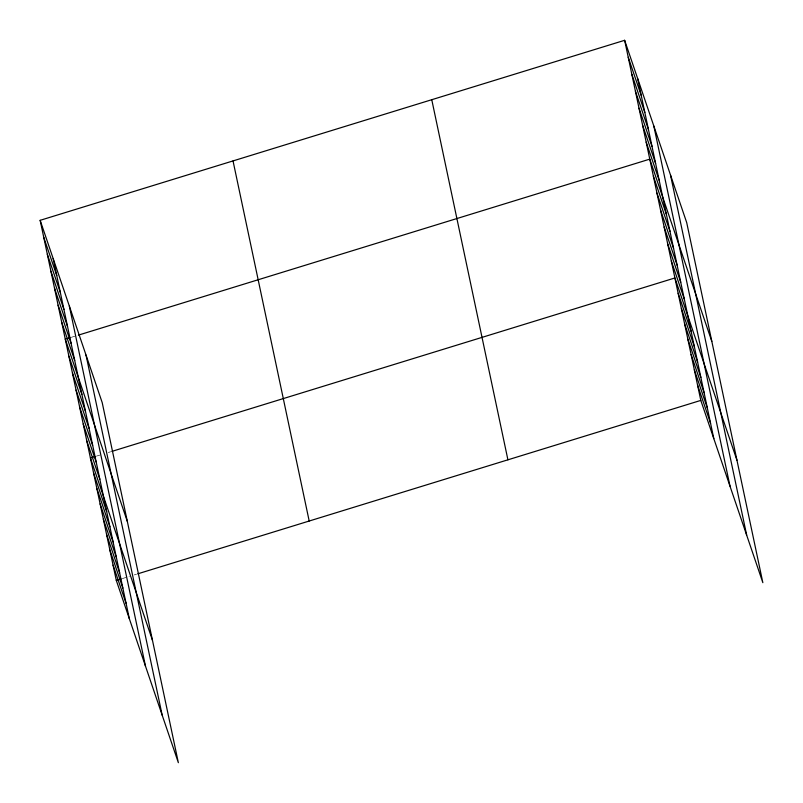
<?xml version="1.0" encoding="UTF-8"?>
<svg xmlns="http://www.w3.org/2000/svg" width="803" height="803" viewBox="0 0 803 803"><rect width="100%" height="100%" fill="white"/><g stroke="black" fill="none" stroke-linecap="round" stroke-linejoin="round"><path stroke-width="0.6" stroke-dasharray="4.01 3.01" d="M71.236 337.33L74.809 336.226M96.37 456.164L99.943 455.06M108.275 452.501L110.653 451.768M122.267 578.602L129.403 576.403M134.171 574.938L136.55 574.195"/><path stroke-width="1.2" d="M40.15 220.323L102.202 402.594L178.356 762.699L116.305 580.439L40.15 220.323L624.644 40.301L686.695 222.561L762.85 582.677L700.798 400.406L624.644 40.301M70.042 337.692L65.284 339.157L127.336 521.428M78.383 335.132L649.778 159.135L711.819 341.405M95.176 456.536L90.418 458.001L152.46 640.262M111.848 451.396L674.911 277.968L736.953 460.239M116.305 580.439L121.072 578.963M137.745 573.834L700.798 400.406M628.237 57.274L641.246 95.497M631.82 74.257L644.829 112.47M635.414 91.231L648.422 129.444M639.007 108.204L652.016 146.427M642.591 125.178L655.609 163.4M646.184 142.161L659.193 180.374M653.361 176.108L666.38 214.331M656.954 193.091L669.963 231.304M660.548 210.065L673.556 248.278M664.141 227.038L677.15 265.261M667.725 244.022L680.733 282.234M671.318 260.995L684.327 299.208M678.144 293.276L691.152 331.488M681.386 308.583L694.394 346.796M684.618 323.88L697.626 362.103M687.85 339.187L700.868 377.41M691.092 354.494L704.101 392.707M694.324 369.802L707.343 408.014M697.566 385.099L710.575 423.322M43.743 237.307L56.752 275.519M47.327 254.28L60.345 292.493M50.92 271.253L63.929 309.476M54.514 288.237L67.522 326.45M58.097 305.21L71.116 343.423M61.69 322.184L74.699 360.406M68.877 356.141L81.886 394.353M72.461 373.114L85.469 411.337M76.054 390.087L89.063 428.31M79.648 407.071L92.656 445.284M83.231 424.044L96.24 462.257M86.824 441.018L99.833 479.24M93.65 473.298L106.658 511.521M96.892 488.605L109.901 526.828M100.124 503.913L113.133 542.125M103.366 519.22L116.375 557.433M106.598 534.517L119.607 572.74M109.83 549.824L122.849 588.047M113.072 565.131L126.081 603.344M670.505 175.034L746.67 535.139M653.833 126.051L729.997 486.156M637.652 78.513L713.807 438.629M431.763 99.713L507.918 459.818M233.031 160.921L309.195 521.027M86.011 355.056L162.176 715.162M69.339 306.084L145.504 666.189M53.159 258.546L129.323 618.651"/></g></svg>
